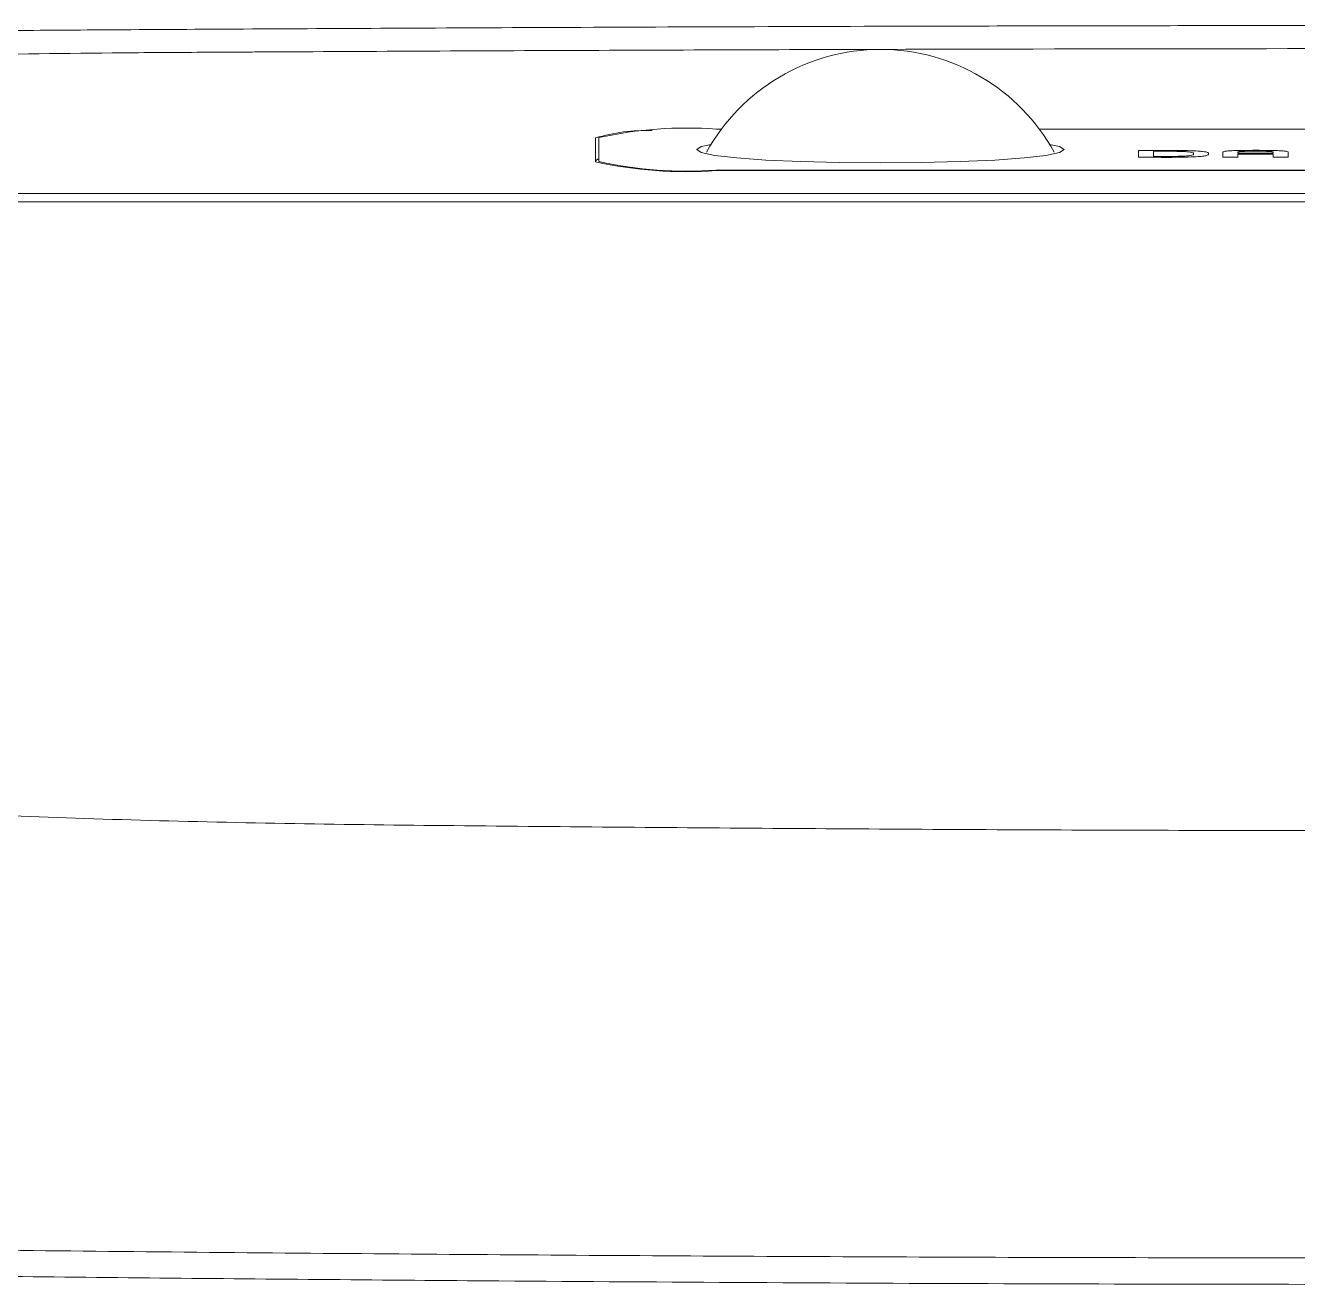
# Model space of a CAD drawing. Extents: x 1268 to 7307, y -579 to 1973.
# Drawn here: x 2745.6 to 2799.8, y 210.9 to 264.6 of the extents above; entities that cross this region are included whole.
import ezdxf

# ---------------------------------------------------------------- set-up
doc = ezdxf.new("R2010")
doc.units = 0
doc.header["$LTSCALE"] = 20
doc.header["$MEASUREMENT"] = 0
doc.layers.get('0').update_dxf_attribs({"linetype": 'CONTINUOUS'})

msp = doc.modelspace()

# ---------------------------------------------------------------- linework, layer by layer
at = {"color": 7, "linetype": 'Continuous', "lineweight": 15}
for p, q in [((2769.888, 259.807), (2769.888, 258.788)), ((2770.038, 259.82), (2770.038, 258.801)), ((2770.038, 259.82), (2770.038, 258.801)), ((2775.263, 260.184), (2775.038, 260.184)), ((2775.263, 260.184), (2775.038, 260.184)), ((2840.038, 260.184), (2788.812, 260.184)), ((2840.038, 260.184), (2788.812, 260.184)), ((2793.685, 259.235), (2793.685, 259.02)), ((2793.685, 259.235), (2793.685, 259.02)), ((2797.277, 259.155), (2798.788, 259.155)), ((2797.277, 259.155), (2798.788, 259.155)), ((2798.788, 259.114), (2797.277, 259.114)), ((2798.788, 259.114), (2797.277, 259.114)), ((2775.038, 258.437), (2840.038, 258.437)), ((2775.038, 258.437), (2840.038, 258.437)), ((2775.038, 258.413), (2775.038, 258.437)), ((2775.038, 258.413), (2775.038, 258.437)), ((2775.038, 258.413), (2840.038, 258.413)), ((2703.342, 257.433), (2911.734, 257.433)), ((2911.974, 257.087), (2703.101, 257.087))]:
    msp.add_line(p, q, dxfattribs=at)
at = {"color": 7, "linetype": 'Continuous', "lineweight": 15, "flags": 128}
for points in [[(2774.205, 259.31), (2774.401, 259.437), (2774.822, 259.532)], [(2774.205, 259.31), (2774.401, 259.437), (2774.822, 259.532)], [(2789.871, 259.31), (2789.674, 259.183), (2789.095, 259.063), (2788.162, 258.955), (2786.922, 258.865), (2785.436, 258.797), (2783.781, 258.754), (2782.038, 258.74), (2780.295, 258.754), (2778.639, 258.797), (2777.154, 258.865), (2775.914, 258.955), (2774.98, 259.063), (2774.401, 259.183), (2774.205, 259.31)], [(2789.871, 259.31), (2789.674, 259.183), (2789.095, 259.063), (2788.162, 258.955), (2786.922, 258.865), (2785.436, 258.797), (2783.781, 258.754), (2782.038, 258.74), (2780.295, 258.754), (2778.639, 258.797), (2777.154, 258.865), (2775.914, 258.955), (2774.98, 259.063), (2774.401, 259.183), (2774.205, 259.31)], [(2789.254, 259.532), (2789.674, 259.437), (2789.871, 259.31)], [(2789.254, 259.532), (2789.674, 259.437), (2789.871, 259.31)], [(2770.038, 258.915), (2769.987, 258.898), (2769.888, 258.825)]]:
    msp.add_lwpolyline(points, dxfattribs=at)
at = {"color": 7, "linetype": 'Continuous', "lineweight": 15}
for centre, radius, start, end in [((2782.038, 255.12), 8.458, 90, 151.1668), ((2782.038, 255.12), 8.458, 28.8424, 90), ((2772.102, 252.313), 7.814, 88.5255, 106.4586), ((2773.794, 242.735), 17.493, 85.9239, 102.4011), ((2773.794, 242.735), 17.493, 85.9239, 102.4011), ((2773.757, 276.385), 18.018, 257.5991, 274.0757), ((2773.794, 275.886), 17.493, 257.5992, 274.0759), ((2773.794, 275.886), 17.493, 257.5992, 274.0759)]:
    msp.add_arc(centre, radius, start, end, dxfattribs=at)
for points, knots in [([(2807.538, 264.602), (2803.799, 264.601), (2796.63, 264.598), (2786.339, 264.579), (2776.975, 264.552), (2768.538, 264.519), (2761.146, 264.484), (2754.765, 264.449), (2749.357, 264.416), (2744.763, 264.385), (2740.908, 264.354), (2736.422, 264.305), (2730.91, 264.214), (2724.355, 264.057), (2717.799, 263.849), (2711.313, 263.589), (2704.546, 263.256), (2697.945, 262.86), (2691.814, 262.42), (2686.084, 261.945), (2680.202, 261.384), (2673.804, 260.683), (2667.565, 259.903), (2661.511, 259.051), (2656.991, 258.351), (2653.716, 257.813), (2652.334, 257.574), (2651.816, 257.485)], [0, 0, 0, 0, 0.070455, 0.135104, 0.193948, 0.246989, 0.29423, 0.333385, 0.367403, 0.396306, 0.420078, 0.440185, 0.481122, 0.524531, 0.565128, 0.607203, 0.650633, 0.698182, 0.737901, 0.773078, 0.812433, 0.853317, 0.901758, 0.935931, 0.972857, 0.989809, 1, 1, 1, 1]), ([(2703.342, 257.433), (2703.416, 257.536), (2703.493, 257.639), (2703.605, 257.786), (2703.639, 257.83), (2703.707, 257.917), (2703.742, 257.961), (2703.848, 258.092), (2703.92, 258.18), (2704.14, 258.443), (2704.294, 258.618), (2704.775, 259.143), (2705.122, 259.493), (2705.589, 259.931), (2705.685, 260.018), (2705.829, 260.149), (2705.886, 260.193), (2706.024, 260.28), (2706.104, 260.324), (2706.556, 260.541), (2707.09, 260.712), (2708.493, 261.048), (2709.363, 261.212), (2710.903, 261.45), (2711.456, 261.528), (2712.343, 261.643), (2712.648, 261.681), (2713.276, 261.756), (2713.6, 261.793), (2715.263, 261.976), (2716.74, 262.115), (2719.953, 262.377), (2721.69, 262.499), (2725.389, 262.725), (2727.35, 262.827), (2731.457, 263.011), (2733.601, 263.093), (2738.029, 263.232), (2740.312, 263.29), (2744.969, 263.381), (2747.343, 263.414), (2750.336, 263.44), (2750.936, 263.444), (2752.138, 263.452), (2752.739, 263.455), (2753.94, 263.462), (2754.542, 263.466), (2755.443, 263.471), (2755.744, 263.472), (2756.345, 263.476), (2756.645, 263.477), (2759.352, 263.492), (2761.756, 263.504), (2768.976, 263.537), (2773.792, 263.556), (2788.247, 263.601), (2797.893, 263.616), (2807.538, 263.616)], [0.7121402, 0.7121402, 0.7121402, 0.7121402, 0.719641, 0.719641, 0.7228269, 0.7228269, 0.7260128, 0.7260128, 0.7323846, 0.7323846, 0.7451281, 0.7451281, 0.7706153, 0.7706153, 0.7769871, 0.7769871, 0.780173, 0.780173, 0.7833589, 0.7833589, 0.7961025, 0.7961025, 0.8088461, 0.8088461, 0.8152179, 0.8152179, 0.8184038, 0.8184038, 0.8215897, 0.8215897, 0.8343333, 0.8343333, 0.8470769, 0.8470769, 0.8598205, 0.8598205, 0.8725641, 0.8725641, 0.8853077, 0.8853077, 0.8980513, 0.8980513, 0.9012372, 0.9012372, 0.9044231, 0.9044231, 0.907609, 0.907609, 0.9092019, 0.9092019, 0.9107949, 0.9107949, 0.9235384, 0.9235384, 0.9490256, 0.9490256, 1, 1, 1, 1]), ([(2793.221, 258.983), (2793.192, 258.983), (2793.137, 258.984), (2793.08, 258.988), (2793.051, 258.992), (2793.039, 258.997), (2793.043, 259.005), (2793.04, 259.021), (2793.042, 259.063), (2793.04, 259.129), (2793.041, 259.196), (2793.041, 259.239), (2793.041, 259.256), (2793.041, 259.263), (2793.075, 259.268), (2793.134, 259.272), (2793.188, 259.273), (2793.216, 259.274)], [0, 0, 0, 0, 0.021345, 0.040604, 0.052786, 0.065824, 0.084009, 0.134906, 0.22579, 0.501203, 0.77661, 0.892289, 0.922583, 0.943607, 0.960401, 0.979374, 1, 1, 1, 1]), ([(2793.221, 258.983), (2793.192, 258.983), (2793.137, 258.984), (2793.08, 258.988), (2793.051, 258.992), (2793.039, 258.997), (2793.043, 259.005), (2793.04, 259.021), (2793.042, 259.063), (2793.04, 259.129), (2793.041, 259.196), (2793.041, 259.239), (2793.041, 259.256), (2793.041, 259.263), (2793.075, 259.268), (2793.134, 259.272), (2793.188, 259.273), (2793.216, 259.274)], [0, 0, 0, 0, 0.021345, 0.040604, 0.052786, 0.065824, 0.084009, 0.134906, 0.22579, 0.501203, 0.77661, 0.892289, 0.922583, 0.943607, 0.960401, 0.979374, 1, 1, 1, 1]), ([(2793.216, 259.274), (2793.338, 259.275), (2793.635, 259.277), (2794.065, 259.278), (2794.585, 259.278), (2795.111, 259.271), (2795.546, 259.252), (2795.79, 259.229), (2795.927, 259.207), (2796.008, 259.182), (2796.027, 259.154), (2796.022, 259.131), (2796.023, 259.115), (2796.023, 259.108), (2796.023, 259.105), (2796.023, 259.104), (2796.023, 259.103), (2796.023, 259.103), (2796.023, 259.103), (2796.023, 259.103), (2796.023, 259.103), (2796.023, 259.087), (2795.997, 259.068), (2795.853, 259.035), (2795.581, 259.007), (2795.138, 258.987), (2794.627, 258.979), (2794.196, 258.979), (2793.746, 258.98), (2793.438, 258.981), (2793.221, 258.983)], [0, 0, 0, 0, 0.043669, 0.106643, 0.153875, 0.229356, 0.29461, 0.33104, 0.369321, 0.411148, 0.457829, 0.505267, 0.526143, 0.535327, 0.539365, 0.541146, 0.541926, 0.542271, 0.542424, 0.542488, 0.54252, 0.542542, 0.603738, 0.657, 0.705883, 0.768099, 0.839252, 0.889619, 0.92212, 1, 1, 1, 1]), ([(2793.216, 259.274), (2793.338, 259.275), (2793.635, 259.277), (2794.065, 259.278), (2794.585, 259.278), (2795.111, 259.271), (2795.546, 259.252), (2795.79, 259.229), (2795.927, 259.207), (2796.008, 259.182), (2796.027, 259.154), (2796.022, 259.131), (2796.023, 259.115), (2796.023, 259.108), (2796.023, 259.105), (2796.023, 259.104), (2796.023, 259.103), (2796.023, 259.103), (2796.023, 259.103), (2796.023, 259.103), (2796.023, 259.103), (2796.023, 259.087), (2795.997, 259.068), (2795.853, 259.035), (2795.581, 259.007), (2795.138, 258.987), (2794.627, 258.979), (2794.196, 258.979), (2793.746, 258.98), (2793.438, 258.981), (2793.221, 258.983)], [0, 0, 0, 0, 0.043669, 0.106643, 0.153875, 0.229356, 0.29461, 0.33104, 0.369321, 0.411148, 0.457829, 0.505267, 0.526143, 0.535327, 0.539365, 0.541146, 0.541926, 0.542271, 0.542424, 0.542488, 0.54252, 0.542542, 0.603738, 0.657, 0.705883, 0.768099, 0.839252, 0.889619, 0.92212, 1, 1, 1, 1]), ([(2797.277, 259.114), (2797.276, 259.09), (2797.275, 259.056), (2797.278, 259.018), (2797.274, 259), (2797.281, 258.992), (2797.247, 258.987), (2797.21, 258.984), (2797.146, 258.982), (2797.047, 258.982), (2796.929, 258.982), (2796.822, 258.981), (2796.735, 258.983), (2796.68, 258.986), (2796.641, 258.99), (2796.635, 258.997), (2796.65, 259.058), (2796.636, 259.121), (2796.637, 259.184), (2796.635, 259.202), (2796.661, 259.226), (2796.835, 259.252), (2797.068, 259.266), (2797.322, 259.273), (2797.585, 259.277), (2797.833, 259.278), (2798.018, 259.278), (2798.114, 259.278), (2798.156, 259.278), (2798.174, 259.278), (2798.182, 259.278), (2798.186, 259.278), (2798.187, 259.278), (2798.188, 259.278), (2798.188, 259.278), (2798.189, 259.278), (2798.335, 259.278), (2798.603, 259.276), (2798.963, 259.268), (2799.231, 259.252), (2799.416, 259.225), (2799.431, 259.198), (2799.427, 259.123), (2799.416, 259.058), (2799.431, 258.997), (2799.426, 258.991), (2799.386, 258.986), (2799.323, 258.983), (2799.232, 258.981), (2799.121, 258.982), (2799.009, 258.982), (2798.903, 258.982), (2798.833, 258.985), (2798.786, 258.991), (2798.789, 258.999), (2798.788, 259.011), (2798.789, 259.031), (2798.788, 259.066), (2798.788, 259.095), (2798.788, 259.114)], [0, 0, 0, 0, 0.066743, 0.096109, 0.107645, 0.115491, 0.11894, 0.122567, 0.126499, 0.133533, 0.142431, 0.150897, 0.15551, 0.160088, 0.164752, 0.170091, 0.178919, 0.337825, 0.346655, 0.355483, 0.390414, 0.412929, 0.434635, 0.450536, 0.468569, 0.489333, 0.501307, 0.506575, 0.508893, 0.509913, 0.510362, 0.510559, 0.510646, 0.510684, 0.510701, 0.510709, 0.510714, 0.540772, 0.565345, 0.587068, 0.609578, 0.64893, 0.662165, 0.820967, 0.829789, 0.834729, 0.83942, 0.844536, 0.850428, 0.85777, 0.867343, 0.873671, 0.878811, 0.884037, 0.891354, 0.901812, 0.918246, 0.947595, 1, 1, 1, 1]), ([(2797.277, 259.114), (2797.276, 259.09), (2797.275, 259.056), (2797.278, 259.018), (2797.274, 259), (2797.281, 258.992), (2797.247, 258.987), (2797.21, 258.984), (2797.146, 258.982), (2797.047, 258.982), (2796.929, 258.982), (2796.822, 258.981), (2796.735, 258.983), (2796.68, 258.986), (2796.641, 258.99), (2796.635, 258.997), (2796.65, 259.058), (2796.636, 259.121), (2796.637, 259.184), (2796.635, 259.202), (2796.661, 259.226), (2796.835, 259.252), (2797.068, 259.266), (2797.322, 259.273), (2797.585, 259.277), (2797.833, 259.278), (2798.018, 259.278), (2798.114, 259.278), (2798.156, 259.278), (2798.174, 259.278), (2798.182, 259.278), (2798.186, 259.278), (2798.187, 259.278), (2798.188, 259.278), (2798.188, 259.278), (2798.189, 259.278), (2798.335, 259.278), (2798.603, 259.276), (2798.963, 259.268), (2799.231, 259.252), (2799.416, 259.225), (2799.431, 259.198), (2799.427, 259.123), (2799.416, 259.058), (2799.431, 258.997), (2799.426, 258.991), (2799.386, 258.986), (2799.323, 258.983), (2799.232, 258.981), (2799.121, 258.982), (2799.009, 258.982), (2798.903, 258.982), (2798.833, 258.985), (2798.786, 258.991), (2798.789, 258.999), (2798.788, 259.011), (2798.789, 259.031), (2798.788, 259.066), (2798.788, 259.095), (2798.788, 259.114)], [0, 0, 0, 0, 0.066743, 0.096109, 0.107645, 0.115491, 0.11894, 0.122567, 0.126499, 0.133533, 0.142431, 0.150897, 0.15551, 0.160088, 0.164752, 0.170091, 0.178919, 0.337825, 0.346655, 0.355483, 0.390414, 0.412929, 0.434635, 0.450536, 0.468569, 0.489333, 0.501307, 0.506575, 0.508893, 0.509913, 0.510362, 0.510559, 0.510646, 0.510684, 0.510701, 0.510709, 0.510714, 0.540772, 0.565345, 0.587068, 0.609578, 0.64893, 0.662165, 0.820967, 0.829789, 0.834729, 0.83942, 0.844536, 0.850428, 0.85777, 0.867343, 0.873671, 0.878811, 0.884037, 0.891354, 0.901812, 0.918246, 0.947595, 1, 1, 1, 1]), ([(2794.31, 259.019), (2794.448, 259.02), (2794.703, 259.021), (2795.044, 259.033), (2795.273, 259.053), (2795.373, 259.079), (2795.384, 259.099), (2795.383, 259.115), (2795.384, 259.129), (2795.384, 259.142), (2795.384, 259.158), (2795.374, 259.179), (2795.279, 259.204), (2795.042, 259.226), (2794.747, 259.234), (2794.52, 259.237), (2794.406, 259.237), (2794.353, 259.237), (2794.329, 259.237), (2794.318, 259.237), (2794.309, 259.237), (2794.295, 259.237), (2794.263, 259.237), (2794.179, 259.237), (2793.982, 259.237), (2793.806, 259.236), (2793.685, 259.235)], [0, 0, 0, 0, 0.083804, 0.154046, 0.221616, 0.298536, 0.370305, 0.392219, 0.436034, 0.479856, 0.501763, 0.574544, 0.651408, 0.718, 0.797029, 0.837774, 0.857234, 0.866117, 0.870089, 0.871849, 0.873237, 0.875534, 0.879951, 0.892675, 0.926695, 1, 1, 1, 1]), ([(2794.31, 259.019), (2795.033, 259.019), (2795.384, 259.047), (2795.384, 259.103), (2795.384, 259.12), (2795.384, 259.137), (2795.384, 259.154), (2795.384, 259.212), (2795.053, 259.237), (2794.31, 259.237), (2794.305, 259.237), (2793.942, 259.237), (2793.685, 259.235)], [0, 0, 0, 0, 0.227531, 0.227531, 0.227531, 0.544937, 0.544937, 0.544937, 0.772469, 0.772469, 0.772469, 1, 1, 1, 1]), ([(2793.685, 259.02), (2793.822, 259.02), (2794.03, 259.02), (2794.238, 259.019), (2794.31, 259.019)], [0, 0, 0, 0, 0.655294, 1, 1, 1, 1]), ([(2798.788, 259.155), (2798.788, 259.166), (2798.788, 259.181), (2798.789, 259.202), (2798.774, 259.214), (2798.718, 259.224), (2798.662, 259.229), (2798.588, 259.233), (2798.43, 259.237), (2798.239, 259.237), (2798.032, 259.237), (2797.826, 259.237), (2797.635, 259.237), (2797.476, 259.233), (2797.402, 259.229), (2797.346, 259.224), (2797.291, 259.214), (2797.276, 259.202), (2797.277, 259.181), (2797.277, 259.166), (2797.277, 259.155)], [0, 0, 0, 0, 0.132724, 0.181124, 0.255649, 0.283846, 0.308975, 0.333945, 0.361439, 0.455787, 0.50003, 0.544273, 0.638657, 0.66613, 0.691072, 0.716176, 0.744358, 0.818876, 0.867276, 1, 1, 1, 1]), ([(2798.788, 259.155), (2798.788, 259.168), (2798.788, 259.181), (2798.788, 259.194), (2798.788, 259.23), (2798.639, 259.237), (2798.189, 259.237), (2798.084, 259.237), (2797.98, 259.237), (2797.876, 259.237), (2797.425, 259.237), (2797.277, 259.23), (2797.277, 259.194), (2797.277, 259.181), (2797.277, 259.168), (2797.277, 259.155)], [0, 0, 0, 0, 0.222741, 0.222741, 0.222741, 0.434875, 0.434875, 0.434875, 0.565125, 0.565125, 0.565125, 0.777259, 0.777259, 0.777259, 1, 1, 1, 1]), ([(2807.538, 230.269), (2802.668, 230.273), (2792.93, 230.283), (2778.35, 230.359), (2766.399, 230.459), (2757.032, 230.561), (2750.439, 230.712), (2744.188, 230.925), (2738.399, 231.199), (2733.076, 231.534), (2728.366, 231.929), (2724.418, 232.378), (2721.418, 232.864), (2719.4, 233.377), (2718.504, 233.905), (2716.322, 235.084), (2713.124, 237.032), (2709.317, 239.752), (2706.166, 242.591), (2703.807, 245.433), (2702.525, 247.772), (2701.898, 249.605), (2701.618, 250.932), (2701.509, 252.224), (2701.58, 253.475), (2701.874, 254.683), (2702.356, 255.885), (2702.853, 256.686), (2703.101, 257.087)], [0, 0, 0, 0, 0.0336549, 0.0673096, 0.1009654, 0.1168253, 0.1326796, 0.1485348, 0.1643908, 0.1802438, 0.1970581, 0.213873, 0.2306869, 0.2475007, 0.2643252, 0.2811549, 0.3604902, 0.4506451, 0.5407981, 0.6309519, 0.7211056, 0.7630925, 0.8050819, 0.847127, 0.8857939, 0.9238621, 0.9619308, 1, 1, 1, 1]), ([(2807.538, 210.925), (2800.34, 210.933), (2785.944, 210.948), (2766.749, 211.066), (2749.954, 211.209), (2735.558, 211.369), (2723.007, 211.55), (2712.388, 211.765), (2703.646, 212.009), (2695.134, 212.309), (2687.01, 212.663), (2679.406, 213.065), (2672.283, 213.512), (2665.648, 214.011), (2659.215, 214.584), (2653.087, 215.222), (2647.279, 215.933), (2642.195, 216.682), (2637.812, 217.471), (2634.323, 218.292), (2631.672, 219.136), (2629.662, 219.989), (2628.091, 220.846), (2626.771, 221.702), (2624.571, 223.105), (2621.538, 225.055), (2618.31, 227.624), (2615.599, 230.26), (2613.6, 232.921), (2612.382, 235.065), (2612.077, 236.31), (2611.983, 236.693)], [0, 0, 0, 0, 0.045708, 0.091417, 0.12226, 0.153108, 0.183927, 0.203525, 0.223123, 0.243303, 0.263483, 0.283067, 0.30265, 0.32281, 0.342974, 0.366582, 0.39019, 0.414353, 0.438516, 0.463245, 0.487996, 0.512833, 0.537745, 0.562669, 0.587513, 0.660767, 0.734021, 0.812707, 0.891393, 0.966592, 1, 1, 1, 1]), ([(2731.82, 212.569), (2734.022, 212.534), (2741.872, 212.411), (2755.578, 212.271), (2772.848, 212.141), (2790.188, 212.068), (2801.758, 212.059), (2807.538, 212.055)], [0, 0, 0, 0, 0.088757, 0.316434, 0.544414, 0.77242, 1, 1, 1, 1])]:
    msp.add_open_spline(points, degree=3, knots=knots, dxfattribs=at)
for points, degree in [([(2793.685, 259.02), (2793.814, 259.02), (2794.308, 259.019), (2794.31, 259.019)], 3), ([(2911.974, 257.089), (2703.101, 257.089)], 1)]:
    msp.add_open_spline(points, degree=degree, dxfattribs=at)

doc.saveas('drawing.dxf')
